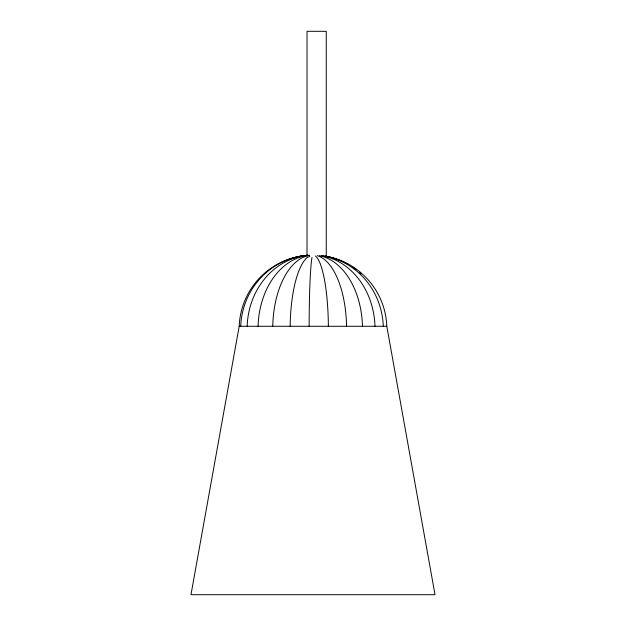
<?xml version="1.0" encoding="UTF-8"?>
<svg xmlns="http://www.w3.org/2000/svg" width="626" height="626" viewBox="0 0 626 626"><rect width="100%" height="100%" fill="white"/><g stroke="black" fill="none" stroke-linecap="round" stroke-linejoin="round"><path stroke-width="0.94" d="M295.222 257.474A73.946 70.331 -90 0 1 307.343 255.306A73.946 73.845 -90 0 0 239.202 326.271L190.977 594.7L435.023 594.7L386.798 326.271A73.946 73.845 -90 0 0 325.223 256.089M309.854 256.378L307.225 257.474A73.946 22.849 -90 0 0 290.167 326.271M239.202 326.271L386.798 326.271M326.271 257.083L326.271 31.3L307.03 31.3L307.03 256.104M315.347 255.94A73.946 15.376 -90 0 1 328.368 326.271M317.28 255.674A73.946 33.577 -90 0 1 346.554 326.271M319.307 255.674A73.946 49.485 -90 0 1 362.446 326.271M321.373 255.744A73.946 62.021 -90 0 1 374.974 326.271M300.942 256.48A73.946 62.021 -90 0 1 302.781 256.081M304.627 255.744A73.946 62.021 -90 0 1 307.421 255.369M322.437 255.737A73.946 70.331 -90 0 1 383.276 326.271M290.707 258.882A73.946 70.331 -90 0 1 294.314 257.732M325.598 256.198A73.946 72.334 -90 0 1 348.385 264.524M353.103 267.474A73.946 72.334 -90 0 1 356.139 269.657M359.77 272.607A73.946 72.334 -90 0 1 361.163 273.852M240.72 326.271A73.946 72.334 -90 0 1 307.186 255.306M327.852 256.973A73.946 65.886 -90 0 1 329.659 257.474M247.16 326.271A73.946 65.886 -90 0 1 307.405 255.338M258.084 326.271A73.946 54.955 -90 0 1 309.275 255.244M272.756 326.271A73.946 40.275 -90 0 1 309.267 255.385M309.134 326.271A73.946 3.866 -90 0 1 312.022 257.474"/></g></svg>
